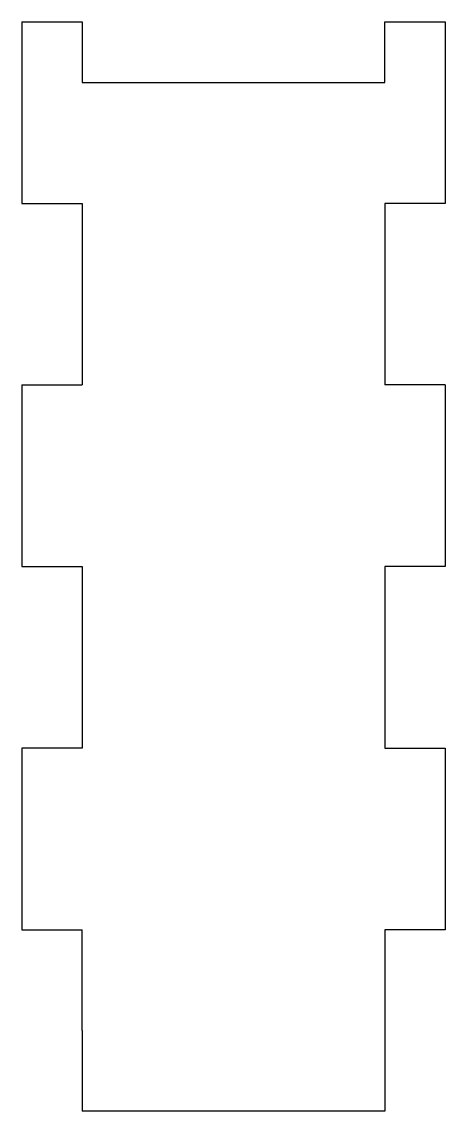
# Model space of a CAD drawing. Header units: inches. Extents: x 19 to 61, y 7 to 115.
import ezdxf

# ---------------------------------------------------------------- set-up
doc = ezdxf.new("R2010")
doc.units = ezdxf.units.IN
doc.header["$MEASUREMENT"] = 0

msp = doc.modelspace()

# ---------------------------------------------------------------- linework, layer by layer
for p, q in [((18.82, 115.32), (18.82, 97.32)), ((18.82, 115.32), (24.82, 115.32)), ((24.82, 115.32), (24.82, 109.32)), ((54.82, 115.32), (60.82, 115.32)), ((54.82, 109.32), (54.82, 115.32)), ((60.82, 115.32), (60.82, 97.32)), ((24.82, 109.32), (54.82, 109.32)), ((18.82, 97.32), (24.82, 97.32)), ((24.82, 97.32), (24.82, 79.32)), ((60.82, 97.32), (54.82, 97.32)), ((54.82, 97.32), (54.82, 79.32)), ((18.82, 79.32), (18.82, 61.32)), ((18.82, 79.32), (24.82, 79.32)), ((60.82, 79.32), (54.82, 79.32)), ((60.82, 79.32), (60.82, 61.32)), ((18.82, 61.32), (24.82, 61.32)), ((24.82, 61.32), (24.82, 43.32)), ((60.82, 61.32), (54.82, 61.32)), ((54.82, 61.32), (54.82, 43.32)), ((18.82, 43.32), (18.82, 25.32)), ((24.82, 43.32), (18.82, 43.32)), ((54.82, 43.32), (60.82, 43.32)), ((60.82, 43.32), (60.82, 25.32)), ((18.82, 25.32), (24.82, 25.32)), ((24.82, 15.32), (24.82, 25.32)), ((60.82, 25.32), (54.82, 25.32)), ((54.82, 25.32), (54.82, 7.32)), ((24.82, 15.32), (24.82, 7.32)), ((54.82, 7.32), (24.82, 7.32))]:
    msp.add_line(p, q)

doc.saveas('drawing.dxf')
